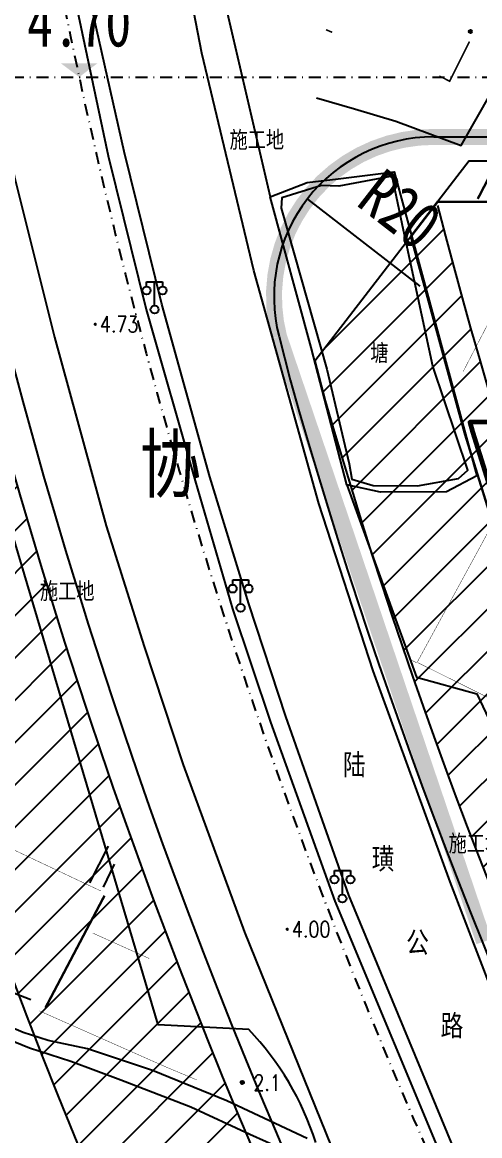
# Model space of a CAD drawing. Header units: millimetres. Extents: x 509011 to 512133, y 3502040 to 3502468.
# Drawn here: x 509158.4 to 509215.7, y 3502243.5 to 3502382.9 of the extents above; entities that cross this region are included whole.
import ezdxf
from ezdxf.enums import TextEntityAlignment as Align
from ezdxf.xclip import XClip

# ---------------------------------------------------------------- set-up
doc = ezdxf.new("R2010")
doc.units = ezdxf.units.MM
doc.header["$XCLIPFRAME"] = 0
for name, pattern in [('05-108-2 (01) 3F(2013 1018)$0$X-ME SHAFT SH$0$X_1st core$0$CENTER', [2, 1.25, -0.25, 0.25, -0.25]), ('CENTER', [2, 1.25, -0.25, 0.25, -0.25]), ('DASHDOT', [1, 0.5, -0.25, 0, -0.25])]:
    doc.linetypes.add(name, pattern=pattern)
for name, color, linetype in [('0-禁止车辆开口方向', 251, 'Continuous'), ('DM-半径', 251, 'Continuous'), ('DM-尺寸标注', 251, 'Continuous'), ('DM-标高', 251, 'Continuous'), ('dx', 251, 'Continuous'), ('HX-地块线', 253, 'DASHDOT'), ('JZD', 1, 'Continuous'), ('RD-中线', 253, 'DASHDOT'), ('RD-侧石线', 253, 'Continuous'), ('RD-红线', 253, 'Continuous'), ('YD-G1', 251, 'Continuous'), ('路名', 253, 'Continuous')]:
    doc.layers.add(name, color=color, linetype=linetype)
doc.layers.add('32围墙边线', color=61, linetype='Continuous', lineweight=60)
doc.styles.add('CHART', font='ROMANS.shx', dxfattribs={"height": 2.4, "bigfont": 'hzdx.shx'})
doc.styles.add('DIMHT', font='simhei.ttf', dxfattribs={"width": 0.8})
doc.styles.add('DIMST', font='simhei.ttf', dxfattribs={"width": 0.8})
doc.styles.add('GCD', font='ROMANS.shx', dxfattribs={"width": 0.8, "height": 2, "bigfont": 'hzdx.shx'})
doc.styles.add('ROAD30', font='ROMANS.shx', dxfattribs={"height": 3, "bigfont": 'hzdx.shx'})
doc.styles.get("Standard").update_dxf_attribs({"font": 'txt', "bigfont": 'gbcbig.shx'})
doc.linetypes.add('FENCELINE2', pattern='A,0.25,-0.1,[132,ltypeshp.shx,S=0.1,R=0,X=-0.1,Y=0],-0.1,1', length=1.45)
doc.dimstyles.new('ISO-25', dxfattribs={"dimtxt": 2.5, "dimasz": 2.5, "dimexe": 1.25, "dimexo": 0.625, "dimtad": 1, "dimtxsty": 'Standard', "dimcen": 2.5, "dimadec": 0, "dimazin": 0, "dimtfac": 1, "dimtmove": 0, "dimatfit": 3, "dimfxl": 1, "dimarcsym": 0})
pattern_1 = [(45, (0, 0), (-2.6516504294, 2.6516504294), [])]

# ---------------------------------------------------------------- blocks, each defined once
blk = doc.blocks.new('ERHRYJUGYKI')
at = {"layer": 'JZD', "color": 8, "linetype": '05-108-2 (01) 3F(2013 1018)$0$X-ME SHAFT SH$0$X_1st core$0$CENTER', "ltscale": 5, "flags": 128}
blk.add_lwpolyline([(509218.62, 3502316.03), (509213.83, 3502331.37), (509207.07, 3502356.13), (509207.94, 3502357.26), (509210.41, 3502360.47), (509292.17, 3502360.41), (509364.21, 3502360.42), (509357.12, 3502328.01), (509383.37, 3502238.71), (509350.51, 3502155.43), (509318.65, 3502131.93), (509314.71, 3502129.02), (509310.39, 3502135.01), (509299.73, 3502150.26), (509284.29, 3502174.12), (509267.22, 3502204.72), (509258.95, 3502221.32), (509237.17, 3502266.75), (509226.65, 3502292.91)], close=True, dxfattribs=at)
blk = doc.blocks.new('GC200')
at = {"layer": 'dx', "const_width": 0.2, "flags": 128}
blk.add_lwpolyline([(-0.1, 0, 1), (0.1, 0, 1)], format="xyb", close=True, dxfattribs=at)
blk = doc.blocks.new('gc097')
at = {"layer": 'dx'}
for p, q in [((-1, 2.9), (-1, 3.5)), ((-1, 3.5), (1, 3.5)), ((0, 0.5), (0, 3.5)), ((1, 3.5), (1, 2.9))]:
    blk.add_line(p, q, dxfattribs=at)
for centre in [(-1, 2.4), (1, 2.4), (0, 0)]:
    blk.add_circle(centre, 0.5, dxfattribs=at)
blk = doc.blocks.new('B1021A')
at = {"layer": 'dx'}
for radius in [0.2, 0.15, 0.1, 0.05]:
    blk.add_circle((0, 0), radius, dxfattribs=at)
blk = doc.blocks.new('室外标高')
at = {"color": 0, "linetype": 'Continuous'}
blk.add_solid([(-0.377, 0.283), (0.377, 0.283), (0, 0)], dxfattribs=at)
at = {"color": 0, "linetype": 'Continuous', "style": 'DIMHT', "width": 0.8}
blk.add_attdef('标高', text='', height=1, dxfattribs=at).set_placement((0, 0.637), align=Align.CENTER)
blk = doc.blocks.new('*D102')
at = {"layer": 'DM-半径', "color": 0, "lineweight": -2, "transparency": 16777216}
blk.add_line((509208.22, 3502349.9), (509194.15, 3502360.81), dxfattribs=at)
at = {"layer": 'DM-半径', "color": 0, "transparency": 16777216}
blk.add_solid([(509194.15, 3502360.81), (509194.14, 3502360.8), (509194.1, 3502360.84)], dxfattribs=at)
at = {"layer": 'DM-半径', "color": 0, "transparency": 16777216, "insert": (509205.7, 3502359.49), "char_height": 6, "attachment_point": 5, "rotation": 322.2188, "style": 'DIMST'}
blk.add_mtext('R20', dxfattribs=at)
blk = doc.blocks.new('thjyhkjlkololp')
at = {"layer": '32围墙边线', "linetype": 'FENCELINE2'}
blk.add_lwpolyline([(512443.51, 3502332.86), (512436.44, 3502332.86), (512436.77, 3502331.66), (512441.54, 3502316.34), (512449.56, 3502293.27), (512460.06, 3502267.15), (512481.82, 3502221.75), (512490.08, 3502205.19), (512507.12, 3502174.64), (512522.54, 3502150.82), (512533.18, 3502135.59), (512537.19, 3502130.02), (512540.33, 3502132.33), (512572.08, 3502155.75), (512604.82, 3502238.74), (512578.58, 3502327.99), (512585.57, 3502359.42), (512584.95, 3502359.42)], dxfattribs=at)
at = {"layer": 'JZD', "linetype": 'DASHDOT', "ltscale": 5, "const_width": 0.3, "flags": 128}
blk.add_lwpolyline([(512440.59, 3502316.03), (512435.81, 3502331.37), (512429.04, 3502356.13), (512429.92, 3502357.26), (512432.39, 3502360.47), (512514.15, 3502360.41), (512586.19, 3502360.42), (512579.1, 3502328.01), (512605.35, 3502238.71), (512572.49, 3502155.43), (512540.63, 3502131.93), (512536.68, 3502129.02), (512532.36, 3502135.01), (512521.71, 3502150.26), (512506.26, 3502174.12), (512489.2, 3502204.72), (512480.92, 3502221.32), (512459.15, 3502266.75), (512448.63, 3502292.91)], close=True, dxfattribs=at)
blk = doc.blocks.new('abcdefghijk')
at = {"layer": 'dx'}
h = blk.add_hatch(dxfattribs=at)
h.set_pattern_fill('ANSI31', color=256, scale=30, style=0)
h.set_pattern_definition(pattern_1)
h.paths.add_polyline_path([(509210.312, 3502360.336), (509195.021, 3502340.496), (509196.322, 3502335.555, 0.0947081), (509311.783, 3502107.838), (509314.23, 3502104.914), (509343.53, 3502103.429, -0.0327637), (509375.127, 3502130.434), (509361.674, 3502151.027), (509396.045, 3502238.141), (509369.502, 3502328.443), (509377.628, 3502365.59), (509365.344, 3502365.59), (509357.123, 3502328.006), (509383.369, 3502238.711), (509350.512, 3502155.431), (509318.652, 3502131.927, -0.0966524)])
at = {"layer": 'YD-G1'}
h = blk.add_hatch(dxfattribs=at)
h.set_pattern_fill('ANSI31', color=256, scale=30, style=0)
h.set_pattern_definition(pattern_1)
h.paths.add_polyline_path([(508668.589, 3502190.464), (508668.589, 3502258.554), (508668.589, 3502258.554), (508900.585, 3502258.554), (508900.585, 3502258.554), (509200.713, 3501964.355), (509200.713, 3501964.355, 0.1040717), (509272.885, 3502044.84), (509272.885, 3502044.84, -0.0028375), (509274.819, 3502048.147), (509274.819, 3502048.147), (509273.979, 3502058.966), (509273.979, 3502058.966), (509272.487, 3502060.762, -0.1156575), (509126.861, 3502365.59), (509126.861, 3502365.59), (509131.62, 3502365.59), (509131.62, 3502365.59), (509151.056, 3502350.306), (509151.056, 3502350.306), (509152.978, 3502342.387, 0.1073312), (509290.96, 3502069.719), (509293.428, 3502066.845), (509293.428, 3502066.845), (509295.256, 3502043.284), (509295.256, 3502043.284, 0.0077479), (509290.205, 3502034.84, -0.1447456), (509174.049, 3501924.505), (509174.049, 3501924.505), (509170.196, 3501934.564, 0.1827118), (509156.091, 3501950.413, -0.156056), (509070.458, 3502037.137, 0.2825101), (508820.75, 3502190.464)])
at = {"layer": '0-禁止车辆开口方向', "const_width": 2, "flags": 128}
blk.add_lwpolyline([(509209.907, 3502368.59, 0.4900986), (509190.539, 3502343.604, 0.4900986)], format="xyb", dxfattribs=at)
for points in [[(509209.907, 3502368.59), (509259.907, 3502368.639)], [(509190.539, 3502343.604), (509216.206, 3502267.833)]]:
    blk.add_lwpolyline(points, dxfattribs=at)
at = {"layer": 'dx', "flags": 128}
for points in [[(509138.625, 3502500), (509139.434, 3502494.411), (509140.255, 3502486.561), (509141.261, 3502472.719), (509141.971, 3502461.26), (509143.599, 3502445.835), (509145.795, 3502427.237), (509147.077, 3502418.732), (509149.114, 3502405.323), (509153.382, 3502382.482), (509157.397, 3502363.567), (509162.412, 3502343.507), (509168.913, 3502319.9), (509173.651, 3502304.799), (509178.521, 3502289.966), (509186.212, 3502269.031), (509201.147, 3502232.13), (509206.512, 3502219.783)], [(509151.622, 3502500), (509153.998, 3502461.787), (509155.37, 3502449.361), (509158.507, 3502423.56), (509161.044, 3502407.622), (509165.155, 3502385.141), (509169.124, 3502366.204), (509173.907, 3502346.991), (509180.034, 3502325.513), (509184.712, 3502309.51), (509189.485, 3502295.299), (509197.539, 3502272.898), (509212.166, 3502237.744)], [(509213.756, 3502238.728), (509199.302, 3502273.658), (509191.376, 3502296.016), (509186.756, 3502310.128), (509181.89, 3502326.037), (509175.85, 3502347.645), (509171.168, 3502366.778), (509166.971, 3502385.308), (509163.005, 3502408.031), (509160.35, 3502423.716), (509157.35, 3502449.659), (509156.211, 3502462.05), (509153.802, 3502500)], [(509221.429, 3502253.067), (509217.369, 3502261.295), (509211.961, 3502275.296), (509202.343, 3502301.744), (509195.511, 3502322.696), (509187.398, 3502351.858), (509180.892, 3502379.094), (509176.208, 3502403.289), (509173.075, 3502422.804), (509169.181, 3502452.591), (509167.094, 3502479.051), (509166.07, 3502500)], [(509205.179, 3502370.583), (509213.365, 3502367.501), (509224.605, 3502387.341), (509216.885, 3502390.021)], [(509195.219, 3502373.487), (509199.995, 3502372.119), (509205.179, 3502370.583)], [(509195.061, 3502240.018), (509186.901, 3502243.69), (509179.485, 3502247.098), (509170.749, 3502250.458), (509164.461, 3502252.81), (509159.277, 3502254.49), (509156.325, 3502255.69)], [(509194.046, 3502243.19), (509184.002, 3502247.87), (509174.678, 3502251.686), (509166.542, 3502254.386), (509161.61, 3502255.43), (509158.514, 3502256.438), (509155.418, 3502257.734)], [(509159.447, 3502260.53), (509145.119, 3502266.11), (509125.283, 3502274.57), (509116.571, 3502278.206), (509115.239, 3502279.394), (509115.815, 3502281.41), (509123.768, 3502294.514), (509123.768, 3502294.514)], [(509169.13, 3502279.77), (509166.794, 3502275.206)], [(509168.546, 3502274.63), (509169.933, 3502277.523)]]:
    blk.add_lwpolyline(points, dxfattribs=at)
for points, const_width in [([(509254.382, 3502440.182), (509252.15, 3502434.782), (509251.214, 3502431.146), (509249.99, 3502427.15), (509249.81, 3502425.53), (509248.73, 3502422.758), (509244.05, 3502415.63), (509239.334, 3502406.018), (509232.242, 3502392.626), (509223.89, 3502377.146), (509215.426, 3502360.834)], 0.3), ([(509196.428, 3502382.009), (509197.196, 3502381.69)], 0.2), ([(509210.616, 3502376.22), (509211.908, 3502375.565), (509214.392, 3502380.533)], 0.2), ([(509213.605, 3502339.221), (509222.085, 3502355.541)], 0.05), ([(509206.983, 3502303.126), (509207.805, 3502302.741), (509223.805, 3502332.101)], 0.05), ([(509207.945, 3502302.748), (509238.437, 3502287.592)], 0.05), ([(509168.223, 3502274.169), (509140.165, 3502287.421), (509125.285, 3502294.781)], 0.05), ([(509161.285, 3502259.541), (509168.685, 3502273.581)], 0.3), ([(509174.29, 3502265.71), (509167.205, 3502268.901)], 0.05), ([(509160.533, 3502259.152), (509176.373, 3502252.132), (509180.239, 3502250.51)], 0.05)]:
    blk.add_lwpolyline(points, dxfattribs=dict(at, const_width=const_width))
for points, elevation in [([(509182.69, 3502389.912), (509189.45, 3502361.071)], -1.55), ([(509197.964, 3502363.333), (509204.974, 3502364.225), (509215.291, 3502326.143), (509211.527, 3502324.148), (509203.236, 3502324.086), (509199.028, 3502325.027), (509194.568, 3502342.241), (509189.45, 3502361.071), (509194.071, 3502362.878), (509197.964, 3502363.333)], -3.728), ([(509199.028, 3502325.027), (509207.774, 3502300.949), (509215.318, 3502298.859), (509220.954, 3502286.976), (509228.515, 3502263.563)], -1.55)]:
    blk.add_lwpolyline(points, dxfattribs=dict(at, elevation=elevation))
blk.add_lwpolyline([(509204.7, 3502363.66), (509198.046, 3502362.438), (509195.864, 3502362.51), (509190.905, 3502360.977), (509190.815, 3502359.68), (509196.535, 3502339.519), (509199.311, 3502327.638), (509199.642, 3502325.731), (509202.315, 3502324.942), (509207.893, 3502324.914), (509213.035, 3502325.83), (509214.181, 3502326.847), (509209.804, 3502339.901), (509206.147, 3502356.915)], close=True, dxfattribs=at)
blk.add_lwpolyline([(509195.132, 3502242.694, 0.1130396), (509186.768, 3502256.81), (509175.417, 3502257.387), (509148.906, 3502346.582)], format="xyb", dxfattribs=at)
at = {"layer": 'HX-地块线', "linetype": 'ByBlock', "ltscale": 0.5, "flags": 128}
for points in [[(509126.861, 3502365.59, 0.1156575), (509272.487, 3502060.762), (509273.979, 3502058.966)], [(509210.399, 3502359.996, 0.0965182), (509318.652, 3502131.927, 0.0965182)], [(509210.399, 3502359.996, 0.0965182), (509318.652, 3502131.927, 0.0965182)]]:
    blk.add_lwpolyline(points, format="xyb", dxfattribs=at)
at = {"layer": 'RD-中线', "ltscale": 3}
for points in [[(509196.739, 3503435.152), (509150.729, 3502560.517, 0.2386022), (509406.1, 3501982.299), (511122.293, 3500576.043)], [(507426.035, 3502079.972, -0.0599666), (508217.527, 3502340.104), (508365.626, 3502365.011, -0.0416792), (508498.307, 3502376.09), (510642.96, 3502376.09, -0.158296), (510877.963, 3502299.778), (511052.221, 3502173.264)]]:
    blk.add_lwpolyline(points, format="xyb", dxfattribs=at)
at = {"layer": 'RD-侧石线'}
blk.add_lwpolyline([(509209.907, 3502368.59, 0.4900986), (509190.539, 3502343.604, 0.4900986)], format="xyb", dxfattribs=at)
at = {"layer": 'RD-侧石线', "linetype": 'ByBlock', "ltscale": 60, "flags": 128}
blk.add_lwpolyline([(509209.907, 3502368.59), (509528.918, 3502368.59)], dxfattribs=at)
at = {"layer": 'RD-侧石线', "ltscale": 60, "flags": 128}
for points in [[(509153.941, 3502353.253), (509155.96, 3502344.833, 0.1083666), (509294.509, 3502070.904), (509297.371, 3502067.588)], [(509190.539, 3502343.604), (509191.94, 3502338.16, 0.0971838), (509310.849, 3502103.335), (509313.65, 3502100.015)]]:
    blk.add_lwpolyline(points, format="xyb", dxfattribs=at)
at = {"layer": 'RD-红线'}
blk.add_lwpolyline([(509214.361, 3502365.59), (509195.021, 3502340.496, 0.4918314)], format="xyb", dxfattribs=at)
at = {"layer": 'RD-红线', "linetype": 'ByBlock', "ltscale": 60, "flags": 128}
blk.add_lwpolyline([(509214.361, 3502365.59), (509523.918, 3502365.59)], dxfattribs=at)
at = {"layer": 'RD-红线', "ltscale": 60, "flags": 128}
for points in [[(509151.056, 3502350.306), (509152.978, 3502342.387, 0.1073312), (509290.96, 3502069.719), (509293.428, 3502066.845)], [(509195.021, 3502340.496), (509196.322, 3502335.555, 0.0947081), (509311.783, 3502107.838), (509314.23, 3502104.914)]]:
    blk.add_lwpolyline(points, format="xyb", dxfattribs=at)
at = {"layer": 'DM-标高', "xscale": 6, "yscale": 6, "zscale": 6}
blk.add_blockref('室外标高', (509165.513, 3502376.09), dxfattribs=at).add_auto_attribs({'标高': '4.70'})
at = {"layer": 'dx'}
for name, p in [('B1021A', (509214.497, 3502381.79)), ('gc097', (509174.955, 3502346.965, 4.682)), ('GC200', (509167.524, 3502345.129, 4.73)), ('gc097', (509185.735, 3502309.623, 4.765)), ('gc097', (509198.474, 3502273.212, 4.919)), ('GC200', (509191.566, 3502269.374, 4)), ('B1021A', (509185.936, 3502250.194))]:
    blk.add_blockref(name, p, dxfattribs=at)
at = {"layer": 'dx', "style": 'CHART'}
for p in [(509187.757, 3502368.292, -1.55), (509164.019, 3502311.782), (509215.19, 3502280.178)]:
    blk.add_text('施工地', height=2.4, dxfattribs=at).set_placement(p, align=Align.MIDDLE)
at = {"layer": 'dx', "style": 'GCD', "width": 0.8}
for s, p in [('4.73', (509168.124, 3502345.129, 4.73)), ('4.00', (509192.166, 3502269.374, 4))]:
    blk.add_text(s, height=2, dxfattribs=at).set_placement(p, align=Align.MIDDLE_LEFT)
at = {"layer": 'dx'}
for s, height, style, p in [('塘', 2.4, 'CHART', (509201.976, 3502340.262)), ('陆', 3, 'ROAD30', (509198.533, 3502288.384)), ('璜', 3, 'ROAD30', (509202.15, 3502276.604)), ('公', 3, 'ROAD30', (509206.463, 3502266.131)), ('路', 3, 'ROAD30', (509210.768, 3502255.719))]:
    blk.add_text(s, height=height, dxfattribs=dict(at, style=style)).set_placement(p)
at = {"layer": 'dx', "style": 'GCD', "width": 0.8}
blk.add_text('2.1', height=2, dxfattribs=at).set_placement((509187.33, 3502249.15))
at = {"layer": '路名', "style": 'DIMHT', "width": 0.8}
blk.add_text('协', height=7, dxfattribs=at).set_placement((509173.104, 3502324.172))
at = {"layer": 'DM-半径'}
dim = blk.add_radius_dim(center=(509209.907, 3502348.59), mpoint=(509194.1, 3502360.843), dimstyle='ISO-25', override={"dimscale": 1, "dimtxt": 6, "dimasz": 0.06, "dimexe": 0, "dimexo": 0, "dimgap": 3, "dimtad": 1, "dimtih": 0, "dimtoh": 0, "dimdec": 2, "dimlfac": 1, "dimzin": 8, "dimdsep": 46, "dimlunit": 2, "dimpost": '', "dimtxsty": 'DIMST', "dimsah": 0, "dimcen": 0, "dimdle": 1.5, "dimsd1": 0, "dimsd2": 0, "dimtix": 1, "dimtmove": 1}, dxfattribs=at)
dim.commit()
dim.dimension.update_dxf_attribs({"geometry": '*D102', "text_midpoint": (509202.004, 3502354.717), "dimtype": 132})

msp = doc.modelspace()

# ---------------------------------------------------------------- linework, layer by layer
at = {"layer": 'JZD', "linetype": 'CENTER', "const_width": 0.3, "flags": 128}
msp.add_lwpolyline([(509218.6, 3502316.03), (509213.82, 3502331.37), (509207.05, 3502356.13), (509207.93, 3502357.26), (509210.4, 3502360.47), (509292.16, 3502360.41), (509364.2, 3502360.42), (509357.11, 3502328.01), (509383.35, 3502238.71), (509350.5, 3502155.43), (509318.64, 3502131.93), (509314.69, 3502129.02), (509310.37, 3502135.01), (509299.72, 3502150.26), (509284.27, 3502174.12), (509267.21, 3502204.72), (509258.93, 3502221.32), (509237.16, 3502266.75), (509226.63, 3502292.91)], close=True, dxfattribs=at)

# ---------------------------------------------------------------- block references
at = {"color": 0}
msp.add_blockref('thjyhkjlkololp', (-3221.99, 0), dxfattribs=at)
msp.add_blockref('ERHRYJUGYKI', (0, 0))
at = {"layer": 'DM-尺寸标注'}
ref = msp.add_blockref('abcdefghijk', (0, 0), dxfattribs=at)
XClip(ref).set_block_clipping_path([(509011.373598366, 3502040.0176700689), (509616.1735983659, 3502467.6976700691)])

doc.saveas('drawing.dxf')
